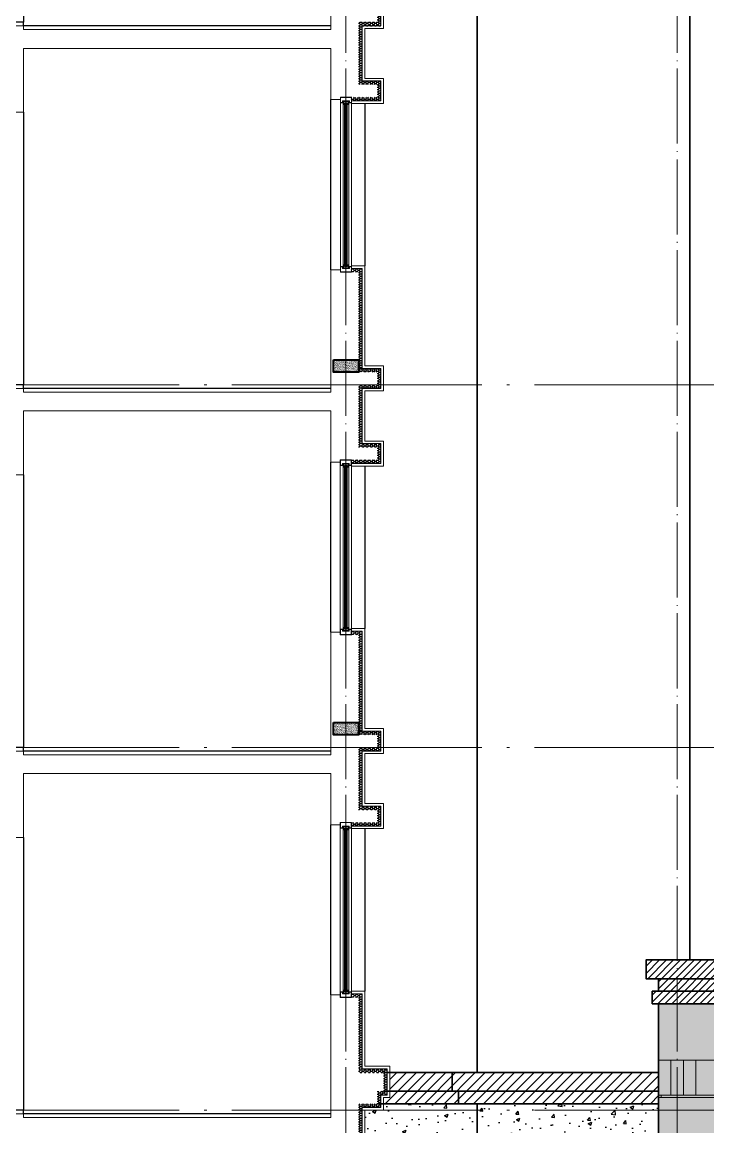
# Model space of a CAD drawing. Extents: x 27938 to 983267, y -209821 to 1628073.
# Drawn here: x 704317 to 709802, y -108311 to -99476 of the extents above; entities that cross this region are included whole.
import ezdxf

# ---------------------------------------------------------------- set-up
doc = ezdxf.new("R2010")
doc.units = 0
doc.header["$LTSCALE"] = 1000
doc.header["$MEASUREMENT"] = 0
doc.linetypes.add('DOTE', pattern=[2.42, 2, -0.2, 0.02, -0.2])
for name, color, linetype in [('3-剖面填充（细）', 250, 'Continuous'), ('看线', 251, 'Continuous'), ('立面-看线', 251, 'Continuous')]:
    doc.layers.add(name, color=color, linetype=linetype)
for name, color, linetype, lineweight in [('DOTE', 19, 'DOTE', 9), ('PUB_HATCH', 8, 'Continuous', 9), ('S_WINDOW', 144, 'Continuous', 15), ('WALL', 9, 'Continuous', 40), ('内粉刷', 37, 'Continuous', 9), ('立面-中轮廓线', 213, 'Continuous', 35), ('立面-普通轮廓', 7, 'Continuous', 18), ('细细', 250, 'Continuous', 0)]:
    doc.layers.add(name, color=color, linetype=linetype, lineweight=lineweight)
pattern_1 = [(315, (-218910.2607, -140541.0897), (-1.767766953, -1.767766953), []), (315, (-218909.0822, -140541.0897), (-1.767766953, -1.767766953), [])]
pattern_2 = [(315, (-218910.2607, -141979.3279), (-1.767766953, -1.767766953), []), (315, (-218909.0822, -141979.3279), (-1.767766953, -1.767766953), [])]

# ---------------------------------------------------------------- blocks, each defined once
blk = doc.blocks.new('zrszerf')
at = {"layer": '细细'}
h = blk.add_hatch(dxfattribs=at)
h.set_pattern_fill('金属', color=256, style=0)
h.set_pattern_definition(pattern_1)
h.paths.add_polyline_path([(257694.9, 608543.3), (257714.9, 608543.3), (257714.9, 608556.8), (257764.9, 608556.8), (257764.9, 608543.3), (257784.9, 608543.3), (257784.9, 608588.3), (257694.9, 608588.3)])
h.paths.add_polyline_path([(257712.9, 608558.8), (257712.9, 608545.3), (257696.9, 608545.3), (257696.9, 608586.3), (257782.9, 608586.3), (257782.9, 608545.3), (257766.9, 608545.3), (257766.9, 608558.8)], flags=16)
h = blk.add_hatch(dxfattribs=at)
h.set_pattern_fill('金属', color=256, style=0)
h.set_pattern_definition(pattern_1)
h.paths.add_polyline_path([(257762.4, 608554.8), (257762.4, 608529.8), (257750.4, 608529.8), (257750.4, 608539.8), (257729.4, 608539.8), (257729.4, 608529.8), (257717.4, 608529.8), (257717.4, 608554.8)])
h.paths.add_polyline_path([(257719.4, 608552.8), (257719.4, 608531.8), (257727.4, 608531.8), (257727.4, 608541.8), (257752.4, 608541.8), (257752.4, 608531.8), (257760.4, 608531.8), (257760.4, 608552.8)], flags=16)
h = blk.add_hatch(color=256, dxfattribs=at)
edge = h.paths.add_edge_path()
edge.add_line((257735.4, 608539.8), (257735.4, 608527.8))
edge.add_arc((257739.9, 608519.5), 9.44, 61.51755, 118.48245, ccw=False)
edge.add_line((257744.4, 608527.8), (257744.4, 608539.8))
edge.add_arc((257739.9, 608548.1), 9.44, 241.51755, 298.48245, ccw=False)
h = blk.add_hatch(dxfattribs=at)
h.set_pattern_fill('金属', color=256, style=0)
h.set_pattern_definition(pattern_2)
h.paths.add_polyline_path([(257694.9, 607233.3), (257714.9, 607233.3), (257714.9, 607219.8), (257764.9, 607219.8), (257764.9, 607233.3), (257784.9, 607233.3), (257784.9, 607188.3), (257694.9, 607188.3)])
h.paths.add_polyline_path([(257712.9, 607217.8), (257712.9, 607231.3), (257696.9, 607231.3), (257696.9, 607190.3), (257782.9, 607190.3), (257782.9, 607231.3), (257766.9, 607231.3), (257766.9, 607217.8)], flags=16)
h = blk.add_hatch(dxfattribs=at)
h.set_pattern_fill('金属', color=256, style=0)
h.set_pattern_definition(pattern_2)
h.paths.add_polyline_path([(257762.4, 607221.8), (257762.4, 607246.8), (257750.4, 607246.8), (257750.4, 607236.8), (257729.4, 607236.8), (257729.4, 607246.8), (257717.4, 607246.8), (257717.4, 607221.8)])
h.paths.add_polyline_path([(257719.4, 607223.8), (257719.4, 607244.8), (257727.4, 607244.8), (257727.4, 607234.8), (257752.4, 607234.8), (257752.4, 607244.8), (257760.4, 607244.8), (257760.4, 607223.8)], flags=16)
h = blk.add_hatch(color=256, dxfattribs=at)
edge = h.paths.add_edge_path()
edge.add_line((257735.4, 607236.8), (257735.4, 607248.8))
edge.add_arc((257739.9, 607257.1), 9.44, 241.51755, 298.48245)
edge.add_line((257744.4, 607248.8), (257744.4, 607236.8))
edge.add_arc((257739.9, 607228.5), 9.44, 61.51755, 118.48245)
at = {"layer": 'S_WINDOW'}
for p, q in [((257694.9, 607233.3), (257694.9, 608543.3)), ((257717.4, 607246.8), (257717.4, 608529.8)), ((257762.4, 607246.8), (257762.4, 608529.8)), ((257784.9, 607233.3), (257784.9, 608543.3))]:
    blk.add_line(p, q, dxfattribs=at)
for points in [[(257784.9, 608588.3), (257784.9, 608543.3), (257764.9, 608543.3), (257764.9, 608556.8), (257714.9, 608556.8), (257714.9, 608543.3), (257694.9, 608543.3), (257694.9, 608588.3)], [(257782.9, 608586.3), (257782.9, 608545.3), (257766.9, 608545.3), (257766.9, 608558.8), (257712.9, 608558.8), (257712.9, 608545.3), (257696.9, 608545.3), (257696.9, 608586.3)], [(257762.4, 608554.8), (257762.4, 608529.8), (257750.4, 608529.8), (257750.4, 608539.8), (257729.4, 608539.8), (257729.4, 608529.8), (257717.4, 608529.8), (257717.4, 608554.8)], [(257760.4, 608552.8), (257760.4, 608531.8), (257752.4, 608531.8), (257752.4, 608541.8), (257727.4, 608541.8), (257727.4, 608531.8), (257719.4, 608531.8), (257719.4, 608552.8)], [(257784.9, 607188.3), (257784.9, 607233.3), (257764.9, 607233.3), (257764.9, 607219.8), (257714.9, 607219.8), (257714.9, 607233.3), (257694.9, 607233.3), (257694.9, 607188.3)], [(257782.9, 607190.3), (257782.9, 607231.3), (257766.9, 607231.3), (257766.9, 607217.8), (257712.9, 607217.8), (257712.9, 607231.3), (257696.9, 607231.3), (257696.9, 607190.3)], [(257762.4, 607221.8), (257762.4, 607246.8), (257750.4, 607246.8), (257750.4, 607236.8), (257729.4, 607236.8), (257729.4, 607246.8), (257717.4, 607246.8), (257717.4, 607221.8)], [(257760.4, 607223.8), (257760.4, 607244.8), (257752.4, 607244.8), (257752.4, 607234.8), (257727.4, 607234.8), (257727.4, 607244.8), (257719.4, 607244.8), (257719.4, 607223.8)]]:
    blk.add_lwpolyline(points, close=True, dxfattribs=at)
at = {"layer": '细细'}
for points in [[(257729.4, 608529.8), (257729.4, 607246.8)], [(257735.4, 607248.8), (257735.4, 608539.8)], [(257744.4, 607248.8), (257744.4, 608539.8)], [(257750.4, 608529.8), (257750.4, 607246.8)]]:
    blk.add_lwpolyline(points, dxfattribs=at)
for points in [[(257735.4, 608539.8), (257735.4, 608527.8, -0.253805), (257744.4, 608527.8), (257744.4, 608539.8, -0.253805)], [(257735.4, 607236.8), (257735.4, 607248.8, 0.253805), (257744.4, 607248.8), (257744.4, 607236.8, 0.253805)]]:
    blk.add_lwpolyline(points, format="xyb", close=True, dxfattribs=at)
blk = doc.blocks.new('A$C11CA64F7')
at = {"layer": '立面-看线'}
h = blk.add_hatch(dxfattribs=at)
h.set_pattern_fill('HONEY', color=256, scale=7)
h.set_pattern_definition([(0, (-801983.24, -387726.952), (16.66875, 9.623705), [11.1125, -22.225]), (120, (-801983.24, -387726.952), (-16.66874801, 9.62370845), [11.1125, -22.225]), (60, (-801983.24, -387726.952), (1.99e-06, 19.24741345), [-22.225, 11.1125])])
h.paths.add_polyline_path([(9300, -2150), (9270, -2150), (9270, -1380), (9215, -1380), (9215, -1350), (9300, -1350)])
h = blk.add_hatch(dxfattribs=at)
h.set_pattern_fill('碎沙', color=256, scale=4)
h.set_pattern_definition([(37.5, (-791983.2396, -387641.9525), (-0.32000626, 9.78826475), [0, -7.7216, 0, -8.636, 0, -8.255]), (7.5, (-791983.24, -387641.952), (8.99046566, 14.33650201), [0, -4.1656, 0, -6.9596, 0, -2.667]), (327.5, (-791989.488, -387641.9525), (15.819847405, 0.02874369), [0, -2.54, 0, -9.144, 0, -11.938]), (317.5, (-791989.488, -387641.952), (15.27112905, 4.45858647), [0, -1.27, 0, -5.9944, 0, -6.858])])
h.paths.add_polyline_path([(9070, -2180), (9270, -2180), (9270, -2080), (9070, -2080)])
h = blk.add_hatch(dxfattribs=at)
h.set_pattern_fill('HONEY', color=256, scale=7)
h.set_pattern_definition([(0, (-801833.24, -389226.952), (16.66875, 9.623705), [11.1125, -22.225]), (120, (-801833.24, -389226.952), (-16.66874801, 9.62370845), [11.1125, -22.225]), (60, (-801833.24, -389226.952), (1.99e-06, 19.24741345), [-22.225, 11.1125])])
h.paths.add_polyline_path([(9270, -2180), (9420, -2180), (9420, -2280), (9270, -2280), (9270, -2780), (9420, -2780), (9420, -2880), (9270, -2880), (9215, -2880), (9215, -2910), (9450, -2910), (9450, -2750), (9300, -2750), (9300, -2310), (9450, -2310), (9450, -2150), (9270, -2150)])
at = {"layer": 'PUB_HATCH', "color": 215, "true_color": 0xa953a0}
for points in [[(9215, -1350), (9300, -1350), (9300, -2150)], [(9300, -2150), (9450, -2150), (9450, -2310), (9300, -2310), (9300, -2750), (9450, -2750), (9450, -2910), (9215, -2910)]]:
    blk.add_lwpolyline(points, dxfattribs=at)
at = {"layer": 'WALL', "color": 7}
blk.add_lwpolyline([(9070, -2080), (9270, -2080), (9270, -2180), (9070, -2180)], close=True, dxfattribs=at)
at = {"layer": '内粉刷'}
for points in [[(9125, -1360), (9050, -1360), (9050, -2340), (6590, -2340), (6590, -2310), (1920, -2310), (1920, -2325), (390, -2345)], [(9215, -1330), (9320, -1330), (9320, -2130)], [(9320, -2130), (9470, -2130), (9470, -2330), (9320, -2330), (9320, -2730), (9470, -2730), (9470, -2930), (9215, -2930)], [(6515, -3000), (6590, -3000), (6590, -2490)], [(6590, -2490), (9050, -2490), (9050, -2900), (9125, -2900)]]:
    blk.add_lwpolyline(points, dxfattribs=at)
at = {"layer": '看线'}
for p, q in [((9050, -1360), (9050, 0)), ((9320, -30), (9320, -1330))]:
    blk.add_line(p, q, dxfattribs=at)
blk.add_lwpolyline([(6590, -100), (6590, -2280)], dxfattribs=at)
at = {"layer": '看线', "color": 32}
blk.add_lwpolyline([(9050, -2310), (6590, -2310), (6590, -2280), (1920, -2280), (1920, -2295), (390, -2315)], dxfattribs=at)
at = {"layer": '立面-中轮廓线'}
for p, q in [((10220, 620), (10220, -2280)), ((11920, 620), (11920, -2280))]:
    blk.add_line(p, q, dxfattribs=at)
blk.add_blockref('zrszerf', (-248569.9, -608568.3))
blk = doc.blocks.new('HFHFHVCB')
at = {"layer": '3-剖面填充（细）'}
h = blk.add_hatch(dxfattribs=at)
h.set_pattern_fill('ANSI31', color=256, scale=25)
h.set_pattern_definition([(45, (-819491.236, -893270.692), (-28.0633004, 28.0633004), [])])
h.paths.add_polyline_path([(303877.4, -122690.5), (303877.4, -122590.3), (303927.4, -122590.4), (303927.4, -122490.4), (303827.4, -122490.4), (303827.4, -122340.3), (307428, -122340.3), (307428, -122490.3), (307327.8, -122490.3), (307328, -122590.3), (307377.8, -122590.2), (307378.2, -122690.5)])
at = {"layer": '3-剖面填充（细）', "true_color": 0x636466}
h = blk.add_hatch(dxfattribs=at)
h.set_pattern_fill('CROSS', color=251, scale=30)
h.set_pattern_definition([(0, (-61209.03, -287266.06), (47.625, 47.625), [23.8125, -71.4375]), (90, (-61197.126, -287277.964), (-47.625, 47.625), [23.8125, -71.4375])])
h.paths.add_polyline_path([(303877.4, -126590.2), (303877.4, -125937.2), (303827.4, -125937.2), (303827.4, -125837.2), (303927.6, -125837.2), (303927.4, -122690.4), (307327.5, -122690.3), (307327.7, -125837.5), (307427.5, -125837.5), (307427.6, -125937.5), (307377.4, -125937.5), (307377.4, -126437.5), (307377.4, -126437.5), (307377.4, -126590)])
at = {"layer": '立面-中轮廓线', "color": 2}
for p, q in [((307327.4, -122340.3), (303927.3, -122340.4)), ((307327.4, -122490.3), (303927.3, -122490.4)), ((307327.4, -122590.3), (303927.3, -122590.4)), ((307327.4, -122690.3), (303927.4, -122690.4)), ((303927.4, -123140.4), (303927.4, -122690.4)), ((303927.6, -125837.2), (303927.4, -123140.4))]:
    blk.add_line(p, q, dxfattribs=at)
blk.add_lwpolyline([(303927.4, -122340.4), (303827.4, -122340.4), (303827.4, -122490.4), (303927.4, -122490.4), (303927.4, -122590.4), (303877.4, -122590.4), (303877.4, -122690.4), (303927.4, -122690.4)], dxfattribs=at)
at = {"layer": '立面-普通轮廓', "color": 252, "true_color": 0x939598}
for p, q in [((303927.9, -123140.6), (304627.6, -123140.6)), ((303927.9, -123420.6), (303927.9, -123140.6)), ((304026.5, -123420.5), (304026.5, -123140.5)), ((304126.5, -123420.5), (304126.5, -123140.5)), ((304226.5, -123420.5), (304226.5, -123140.5)), ((303927.9, -123420.6), (304627.6, -123420.6)), ((303947.9, -123420.5), (303947.9, -123440.5)), ((303927.8, -123440.5), (304627.6, -123440.6))]:
    blk.add_line(p, q, dxfattribs=at)

msp = doc.modelspace()

# ---------------------------------------------------------------- hatches: boundary and pattern name
at = {"layer": '3-剖面填充（细）'}
h = msp.add_hatch(dxfattribs=at)
h.set_pattern_fill('ANSI31', color=256, scale=35)
h.set_pattern_definition([(45, (368956.636, -134752.446), (-39.2886205, 39.2886205), [])])
h.paths.add_polyline_path([(709407, -108126.3), (709407, -107876.3), (708257.1, -107876.3), (708257.1, -107876.4), (707257.2, -107876.4), (707257.2, -108076.4), (707207.2, -108076.5), (707207.2, -108126.4)])
h = msp.add_hatch(dxfattribs=at)
h.set_pattern_fill('混凝土', color=251, scale=40)
h.set_pattern_definition([(50, (368786.69, -134752.45), (286.90407, -25.10085), [30, -330]), (355, (368786.7, -134752.45), (-55.50053, 300.87685), [24, -264]), (100.4514, (368810.6, -134754.54), (231.40375, 275.77582), [25.49608, -280.45684]), (46.1842, (368786.7, -134672.45), (426.89642, -66.2076), [45, -495]), (96.6356, (368822.26, -134677.96), (373.8651, 389.64715), [38.2441, -420.6852]), (351.1842, (368786.7, -134672.45), (373.8648, 389.64744), [36, -396]), (21, (368826.69, -134692.45), (238.76282, -161.04756), [30, -330]), (326, (368826.7, -134692.45), (97.32613, 290.06002), [24, -264]), (71.4514, (368846.58, -134705.87), (336.08905, 129.0122), [25.49608, -280.45684]), (37.5, (368786.69, -134752.45), (4.863942, 133.15754), [0, -260.8, 0, -268, 0, -265]), (7.5, (368786.69, -134752.45), (105.227815, 157.764685), [0, -152.8, 0, -254.8, 0, -101]), (327.5, (368697.49, -134752.45), (213.528974, -9.02195), [0, -100, 0, -312, 0, -414]), (317.5, (368657.49, -134752.45), (233.27447, 40.04199), [0, -130, 0, -207.2, 0, -294])])
h.paths.add_polyline_path([(709107.9, -110876.4), (708307.9, -110876.4), (708307.9, -109076.4), (709107.9, -109076.4)], flags=16)
h.paths.add_polyline_path([(708107.9, -108676.3), (708107.9, -108526.3), (709107.1, -108526.3), (709107.1, -108676.3)], flags=16)
h.paths.add_polyline_path([(709407, -110473.3), (709407, -108126.3), (707207.2, -108126.4), (707207.2, -108176.4), (707057.2, -108176.4), (707057.2, -108626.4), (707207.2, -108626.4), (707207.2, -108826.4), (707057, -108826.4), (707057.2, -110126.4), (707207.2, -110126.4), (707207.1, -110326.4), (707057.2, -110326.4), (707057.2, -111226.4), (709357, -111226.4), (709357, -110573.2), (709307, -110573.1), (709307, -110473.3)])
at = {"layer": '立面-看线'}
h = msp.add_hatch(dxfattribs=at)
h.set_pattern_fill('HONEY', color=256, scale=7)
h.set_pattern_definition([(0, (-104246.083, -490723.398), (16.66875, 9.623705), [11.1125, -22.225]), (120, (-104246.083, -490723.398), (-16.66874801, 9.62370845), [11.1125, -22.225]), (60, (-104246.083, -490723.398), (1.99e-06, 19.24741345), [-22.225, 11.1125])])
h.paths.add_polyline_path([(707037.2, -105146.4), (707007.2, -105146.4), (707007.2, -104376.4), (706952.2, -104376.4), (706952.2, -104346.4), (707037.2, -104346.4)])
h = msp.add_hatch(dxfattribs=at)
h.set_pattern_fill('碎沙', color=256, scale=4)
h.set_pattern_definition([(37.5, (-94246.083, -490638.398), (-0.32000626, 9.78826475), [0, -7.7216, 0, -8.636, 0, -8.255]), (7.5, (-94246.083, -490638.398), (8.99046566, 14.33650201), [0, -4.1656, 0, -6.9596, 0, -2.667]), (327.5, (-94252.331, -490638.398), (15.819847405, 0.02874369), [0, -2.54, 0, -9.144, 0, -11.938]), (317.5, (-94252.331, -490638.398), (15.27112905, 4.45858647), [0, -1.27, 0, -5.9944, 0, -6.858])])
h.paths.add_polyline_path([(706807.2, -105176.4), (707007.2, -105176.4), (707007.2, -105076.4), (706807.2, -105076.4)])
h = msp.add_hatch(dxfattribs=at)
h.set_pattern_fill('HONEY', color=256, scale=7)
h.set_pattern_definition([(0, (-104096.083, -492223.398), (16.66875, 9.623705), [11.1125, -22.225]), (120, (-104096.083, -492223.398), (-16.66874801, 9.62370845), [11.1125, -22.225]), (60, (-104096.083, -492223.398), (1.99e-06, 19.24741345), [-22.225, 11.1125])])
h.paths.add_polyline_path([(707007.2, -105176.4), (707157.2, -105176.4), (707157.2, -105276.4), (707007.2, -105276.4), (707007.2, -105776.4), (707157.2, -105776.4), (707157.2, -105876.4), (707007.2, -105876.4), (706952.2, -105876.4), (706952.2, -105906.4), (707187.2, -105906.4), (707187.2, -105746.4), (707037.2, -105746.4), (707037.2, -105306.4), (707187.2, -105306.4), (707187.2, -105146.4), (707007.2, -105146.4)])
h = msp.add_hatch(dxfattribs=at)
h.set_pattern_fill('HONEY', color=256, scale=7)
h.set_pattern_definition([(0, (-104246.083, -493623.398), (16.66875, 9.623705), [11.1125, -22.225]), (120, (-104246.083, -493623.398), (-16.66874801, 9.62370845), [11.1125, -22.225]), (60, (-104246.083, -493623.398), (1.99e-06, 19.24741345), [-22.225, 11.1125])])
h.paths.add_polyline_path([(707007.2, -107846.4), (707037.2, -107846.4), (707037.2, -107246.4), (706952.2, -107246.4), (706952.2, -107276.4), (707007.2, -107276.4)])
h = msp.add_hatch(dxfattribs=at)
h.set_pattern_fill('HONEY', color=256, scale=7)
h.set_pattern_definition([(0, (-104096.083, -495123.398), (16.66875, 9.623705), [11.1125, -22.225]), (120, (-104096.083, -495123.398), (-16.66874801, 9.62370845), [11.1125, -22.225]), (60, (-104096.083, -495123.398), (1.99e-06, 19.24741345), [-22.225, 11.1125])])
h.paths.add_polyline_path([(707007.2, -107876.4), (707207.2, -107876.4), (707207.2, -108026.4), (707157.2, -108026.4), (707157.2, -108126.4), (707007.2, -108126.4), (707007.2, -108676.4), (707157.2, -108676.4), (707157.2, -108776.4), (707007.2, -108776.4), (706952.2, -108776.4), (706952.2, -108806.4), (707187.2, -108806.4), (707187.2, -108646.4), (707037.2, -108646.4), (707037.2, -108156.4), (707187.2, -108156.4), (707187.2, -108056.4), (707237.2, -108056.4), (707237.2, -107846.4), (707007.2, -107846.4)])

# ---------------------------------------------------------------- linework, layer by layer
at = {"layer": 'DOTE', "linetype": 'DOTE', "ltscale": 0.3}
for p, q in [((706907.2, -83876.4), (706907.2, -116695.2)), ((709557.2, -83876.4), (709557.2, -116695.2))]:
    msp.add_line(p, q, dxfattribs=at)
at = {"layer": 'DOTE', "linetype": 'DOTE'}
for p, q in [((717674.5, -102376.4), (694489.8, -102376.4)), ((717674.5, -105276.4), (694489.8, -105276.4)), ((717674.5, -108176.4), (694489.8, -108176.4))]:
    msp.add_line(p, q, dxfattribs=at)
at = {"layer": 'PUB_HATCH', "color": 215, "true_color": 0xa953a0}
for points in [[(706952.2, -104346.4), (707037.2, -104346.4), (707037.2, -105146.4)], [(707037.2, -105146.4), (707187.2, -105146.4), (707187.2, -105306.4), (707037.2, -105306.4), (707037.2, -105746.4), (707187.2, -105746.4), (707187.2, -105906.4), (706952.2, -105906.4)], [(706952.2, -107246.4), (707037.2, -107246.4), (707037.2, -107846.4)], [(707037.2, -107846.4), (707237.2, -107846.4), (707237.2, -108056.4), (707187.2, -108056.4), (707187.2, -108156.4), (707037.2, -108156.4), (707037.2, -108646.4), (707187.2, -108646.4), (707187.2, -108806.4), (706952.2, -108806.4)]]:
    msp.add_lwpolyline(points, dxfattribs=at)
at = {"layer": 'WALL', "color": 7}
msp.add_lwpolyline([(706807.2, -105076.4), (707007.2, -105076.4), (707007.2, -105176.4), (706807.2, -105176.4)], close=True, dxfattribs=at)
at = {"layer": '内粉刷'}
for points in [[(706952.2, -104326.4), (707057.2, -104326.4), (707057.2, -105126.4)], [(706862.2, -104356.4), (706787.2, -104356.4), (706787.2, -105336.4), (704327.2, -105336.4), (704327.2, -105306.4), (699657.2, -105306.4), (699657.2, -105321.4), (698127.2, -105341.4)], [(707057.2, -105126.4), (707207.2, -105126.4), (707207.2, -105326.4), (707057.2, -105326.4), (707057.2, -105726.4), (707207.2, -105726.4), (707207.2, -105926.4), (706952.2, -105926.4)], [(704252.2, -105996.4), (704327.2, -105996.4), (704327.2, -105486.4)], [(704327.2, -105486.4), (706787.2, -105486.4), (706787.2, -105896.4), (706862.2, -105896.4)], [(706862.2, -107256.4), (706787.2, -107256.4), (706787.2, -108236.4), (704327.2, -108236.4), (704327.2, -108206.4), (699657.2, -108206.4), (699657.2, -108221.4), (698127.2, -108241.4)], [(706952.2, -107226.4), (707057.2, -107226.4), (707057.2, -107826.4)], [(706952.2, -108826.4), (707207.2, -108826.4), (707207.2, -108626.4), (707057.2, -108626.4), (707057.2, -108176.4), (707207.2, -108176.4), (707207.2, -108076.4), (707257.2, -108076.4), (707257.2, -107826.4), (707057.2, -107826.4)]]:
    msp.add_lwpolyline(points, dxfattribs=at)
at = {"layer": '看线'}
for p, q in [((706787.2, -104356.4), (706787.2, -102996.4)), ((707057.2, -103026.4), (707057.2, -104326.4)), ((706787.2, -107256.4), (706787.2, -105896.4)), ((707057.2, -105926.4), (707057.2, -107226.4))]:
    msp.add_line(p, q, dxfattribs=at)
for points in [[(704327.2, -103096.4), (704327.2, -105276.4)], [(704327.2, -105996.4), (704327.2, -108176.4)]]:
    msp.add_lwpolyline(points, dxfattribs=at)
at = {"layer": '看线', "color": 32}
for points in [[(706787.2, -105306.4), (704327.2, -105306.4), (704327.2, -105276.4), (699657.2, -105276.4), (699657.2, -105291.4), (698127.2, -105311.4)], [(706787.2, -108206.4), (704327.2, -108206.4), (704327.2, -108176.4), (699657.2, -108176.4), (699657.2, -108191.4), (698127.2, -108211.4)]]:
    msp.add_lwpolyline(points, dxfattribs=at)
at = {"layer": '立面-中轮廓线'}
for p, q in [((707957.2, -102376.4), (707957.2, -105276.4)), ((709657.2, -102376.4), (709657.2, -105276.4)), ((707957.2, -105276.4), (707957.2, -107876.4)), ((709657.2, -105276.4), (709657.3, -106976.4))]:
    msp.add_line(p, q, dxfattribs=at)
at = {"layer": '立面-中轮廓线', "color": 2}
for p, q in [((707207.2, -107876.4), (709407, -107876.3)), ((707207.2, -108026.4), (709407, -108026.3)), ((707157.2, -108126.4), (709407, -108126.3))]:
    msp.add_line(p, q, dxfattribs=at)
msp.add_lwpolyline([(707957.2, -107876.4), (707757.2, -107876.4), (707757.2, -108026.4), (707807.2, -108026.4), (707807.2, -108126.4), (707957.2, -108126.4), (707957.2, -108676.4), (707807.2, -108676.4), (707807.2, -108776.4), (707957.2, -108776.4)], dxfattribs=at)

# ---------------------------------------------------------------- block references
for name, p in [('A$C11CA64F7', (697737.2, -97196.4)), ('A$C11CA64F7', (697737.2, -100096.4)), ('zrszerf', (449167.2, -711564.8)), ('zrszerf', (449167.2, -714464.8)), ('HFHFHVCB', (405479.6, 15364))]:
    msp.add_blockref(name, p)

doc.saveas('drawing.dxf')
